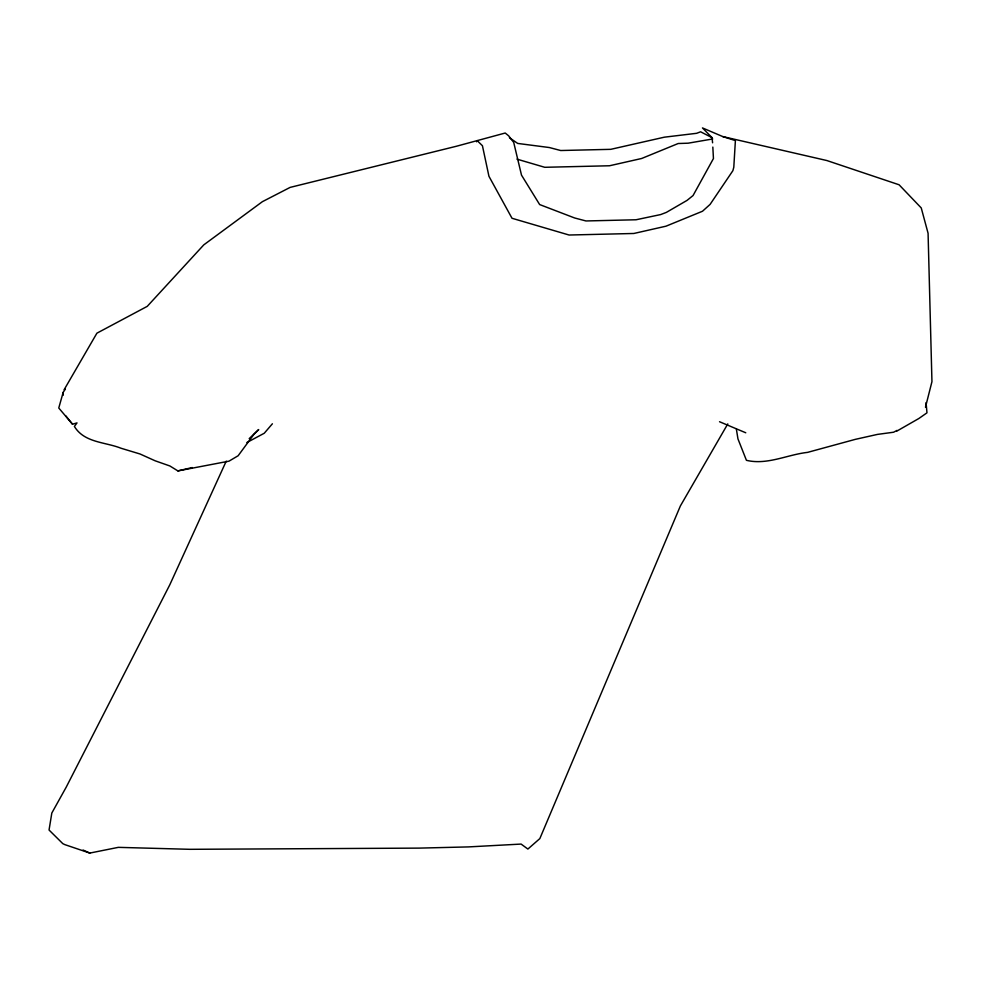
<?xml version="1.0" encoding="UTF-8"?>
<svg xmlns="http://www.w3.org/2000/svg" width="981" height="981" viewBox="0 0 981 981"><rect width="100%" height="100%" fill="white"/><g stroke="black" fill="none" stroke-linecap="round" stroke-linejoin="round"><path stroke-width="1.47" d="M63.091 395.355L63.164 392.375L65.371 389.077L64.108 389.751L96.898 333.184L147.248 306.354L203.803 244.858L262.381 201.681L290.131 187.396L456.3 146.279L505.215 133.024L508.649 135.819L513.713 142.441L521.5 175.121L539.648 204.563L574.645 217.978L585.976 220.958L636.019 219.769L660.679 214.569L666.369 212.386L687.043 200.394L693.052 195.55L713.445 158.542L712.831 147.089M925.475 407.213L931.95 381.646L928.075 233.27L921.245 207.947L899.074 184.771L826.909 160.553L722.825 136.592L702.457 127.922L712.01 137.634L712.598 142.797M63.164 392.375L58.762 408.01L72.496 424.197L77.008 422.909L74.397 426.441C84.341 442.885 105.114 441.891 121.068 448.256L140.013 453.982L155.206 460.825L169.86 465.963L177.88 470.905L229.002 461.156L238.138 455.748L253.883 434.362L258.702 429.555L249.174 438.642M226.231 461.156L169.799 584.799L66.205 787.179L51.821 813.028L49.05 830.024L62.809 843.648L64.869 844.641L89.798 853.078L118.333 847.351L189.811 849.313L419.267 848.111L468.428 846.91L521.107 844.077L527.888 849.056L539.844 838.583L680.385 505.938L727.779 423.902M476.558 141.791L477.183 140.626L482.431 145.728L488.943 176.286L512.008 218.273L569.078 235.023L633.824 233.478L665.976 226.194L702.494 211.246L710.097 204.391L732.881 170.682L733.8 167.211L735.394 140.602L722.825 136.592M272.399 423.78L264.257 433.246L246.832 442.554M896.806 431.125L918.829 418.519L926.971 412.829L926.064 402.602M896.977 430.414L893.63 432.216L877.468 434.399L855.248 439.378L807.571 452.376C787.154 454.669 767.252 465.301 746.431 460.322L737.957 438.887L736.4 429.31M192.288 467.545L177.88 470.905M712.721 138.959L688.135 143.189L678.19 143.52L641.672 158.481L609.52 165.764L544.774 167.297L516.962 159.143M719.527 421.732L745.768 432.78M83.066 850.024L89.798 853.078M712.01 137.634L700.606 131.797L696.645 133.306L664.358 137.181L610.746 149.333L560.703 150.522L549.372 147.542L517.71 143.434L509.421 137.708M65.801 415.883L72.496 424.197"/></g></svg>
